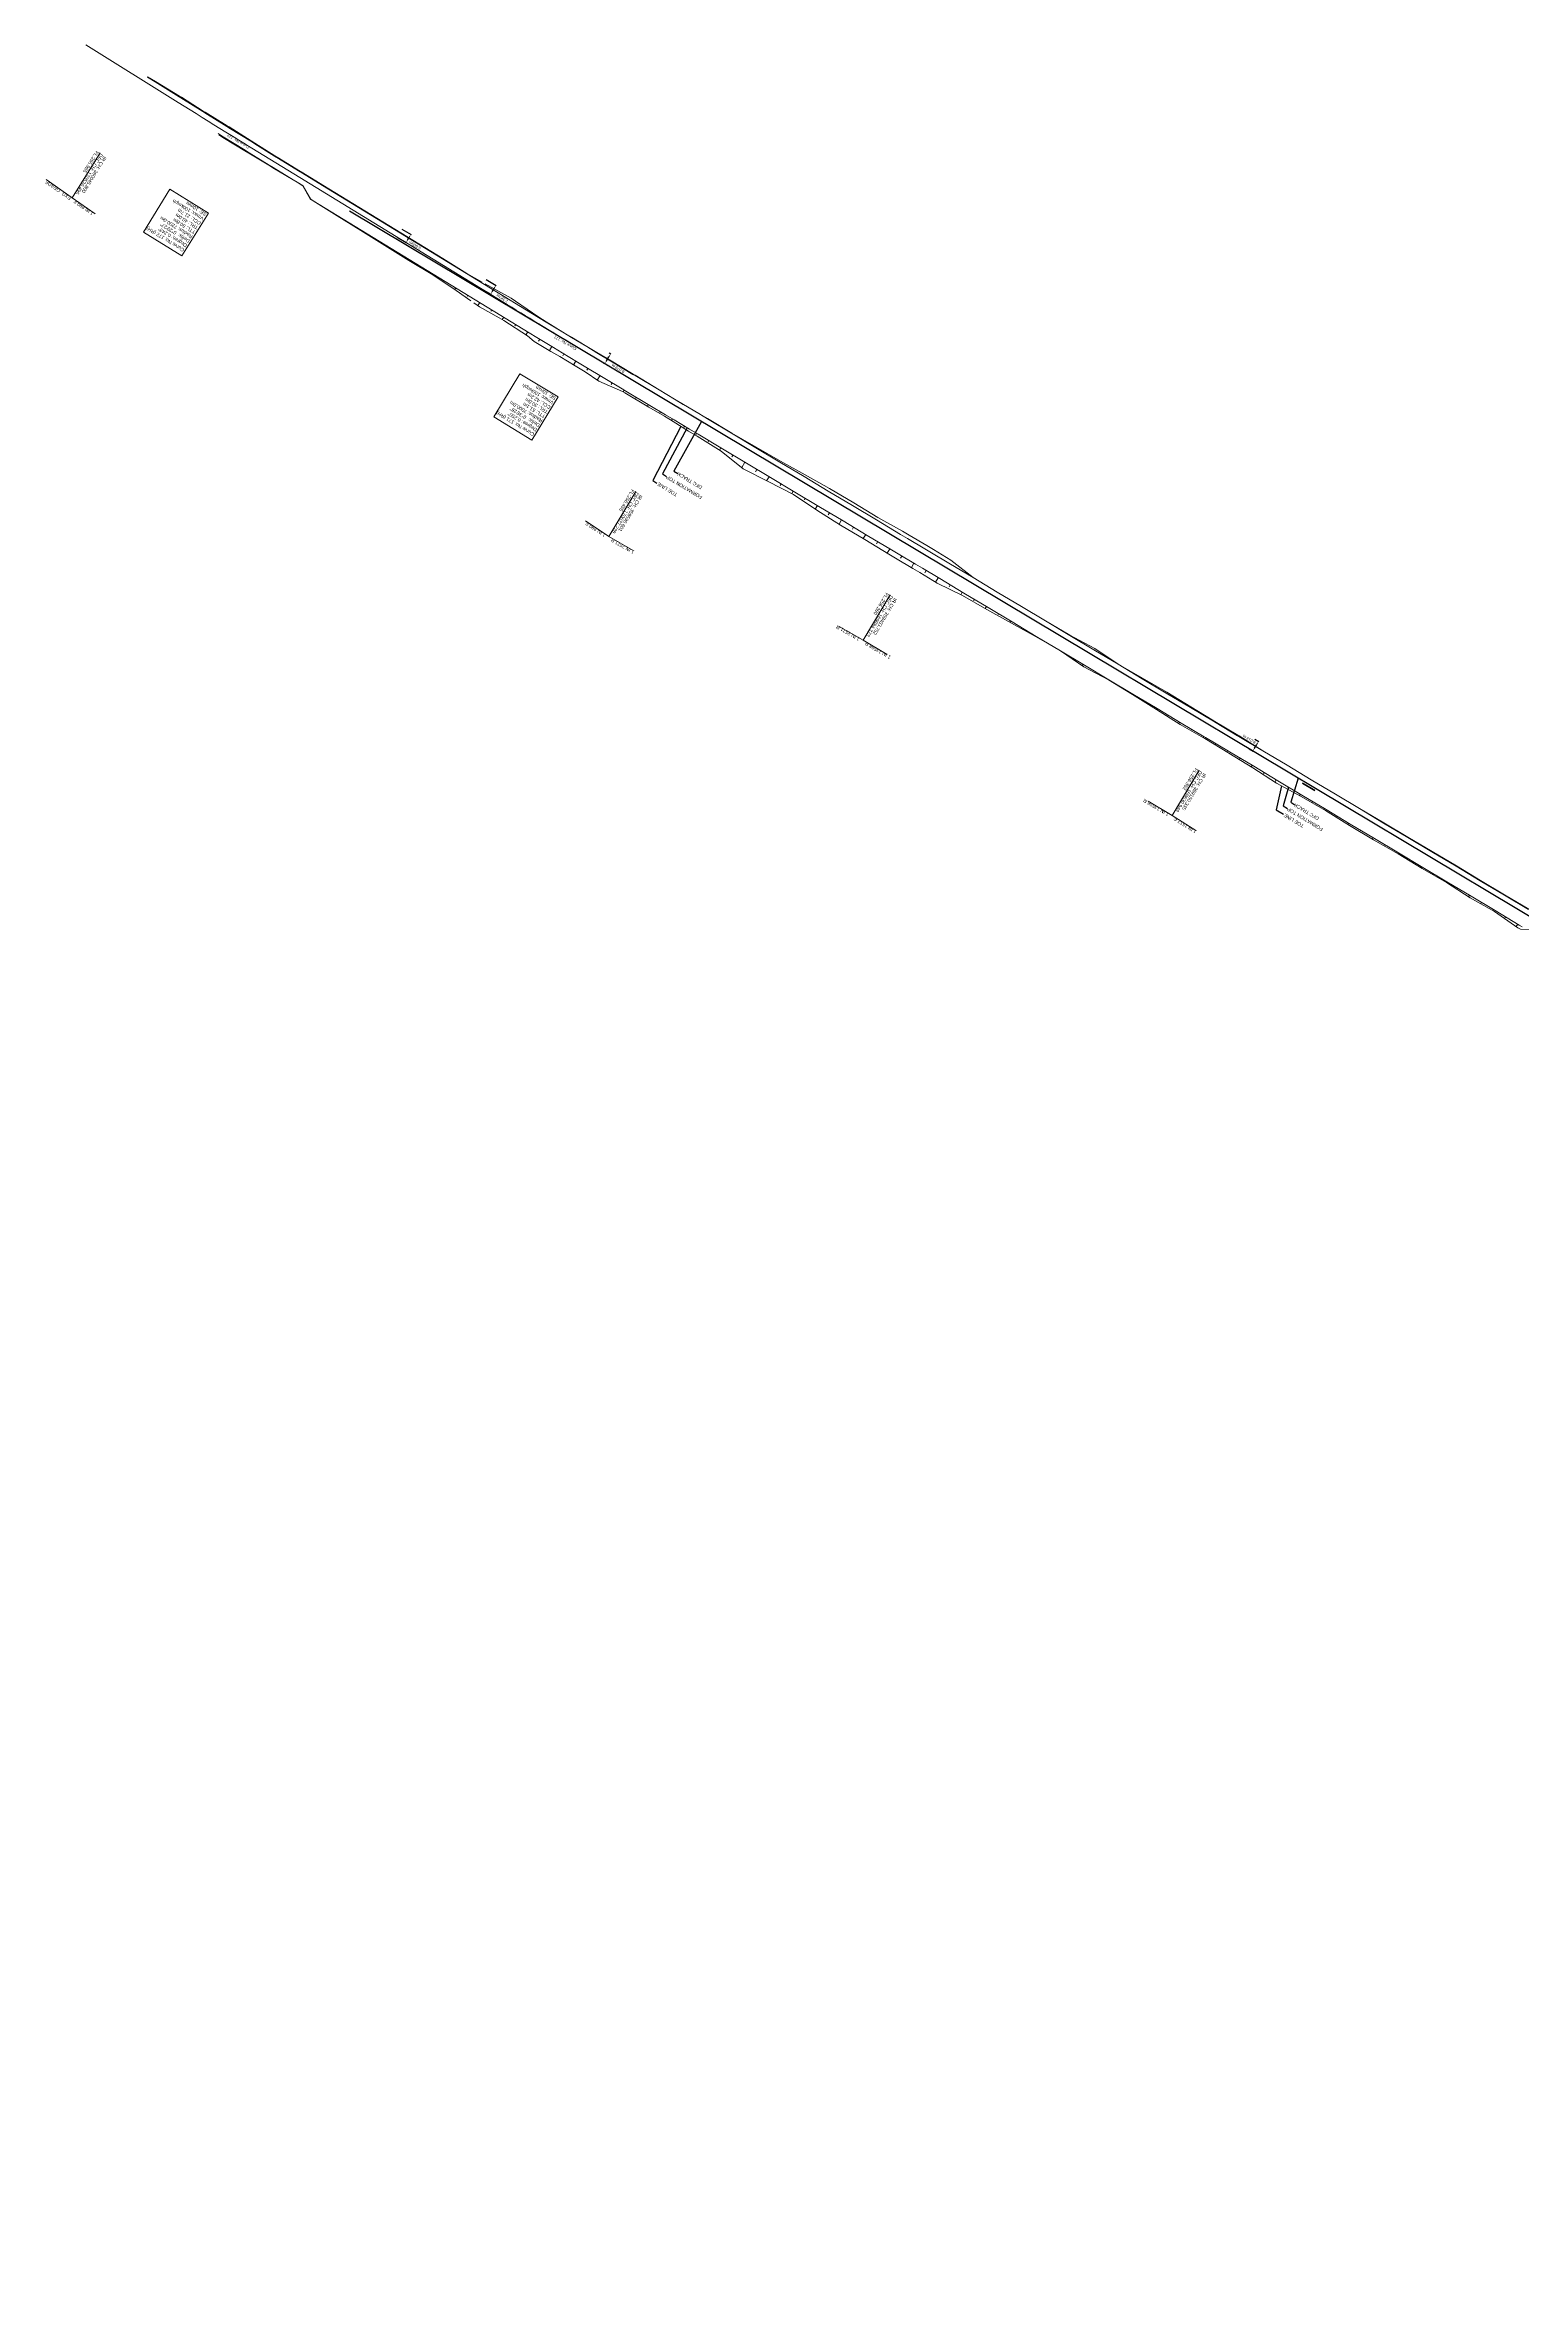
# Model space of a CAD drawing. Header units: metres. Extents: x 593990 to 610403, y 3402023 to 3411833.
# Drawn here: x 593990 to 595040, y 3410239 to 3411833 of the extents above; entities that cross this region are included whole.
import ezdxf
from ezdxf.enums import TextEntityAlignment as Align

# ---------------------------------------------------------------- set-up
doc = ezdxf.new("R2010")
doc.units = ezdxf.units.M
doc.header["$MEASUREMENT"] = 0
doc.linetypes.add('CENTER2', pattern=[1.125, 0.75, -0.125, 0.125, -0.125])
for name, color, linetype, lineweight in [('C-ALIG-DG-LINE', 1, 'CENTER2', 70), ('EXISTING  GRADES IN PLAN', 7, 'Continuous', 0), ('Proposed Curve_Details', 10, 'Continuous', 0), ('PROPOSED DFCC TOE LINE', 239, 'Continuous', 0), ('PROPOSED DFCC TOE SLOPES', 239, 'Continuous', 0), ('PROPOSED DFCC TRACK', 1, 'Continuous', 0), ('PROPOSED FORMATION LINE - PLAN', 187, 'Continuous', 0), ('PROPOSED GRADES IN PLAN', 10, 'Continuous', 0)]:
    doc.layers.add(name, color=color, linetype=linetype, lineweight=lineweight)
doc.styles.get("Standard").update_dxf_attribs({"font": 'arial.ttf'})
doc.styles.add('Style-Arial', font='arial.ttf')
doc.dimstyles.new('ISO-25', dxfattribs={"dimtxt": 2.5, "dimasz": 2.5, "dimexe": 1.25, "dimexo": 0.625, "dimtad": 1, "dimtxsty": 'Standard', "dimcen": 2.5, "dimadec": 0, "dimazin": 0, "dimtfac": 1, "dimtmove": 0, "dimatfit": 3, "dimfxl": 1, "dimarcsym": 0})
doc.dimstyles.get("Standard").update_dxf_attribs({"dimtxt": 0.18, "dimasz": 0.18, "dimexe": 0.18, "dimexo": 0.0625, "dimgap": 0.09, "dimtad": 0, "dimtih": 1, "dimtoh": 1, "dimdec": 4, "dimzin": 0, "dimdsep": 46, "dimtxsty": 'Standard', "dimcen": 0.09, "dimadec": 0, "dimazin": 0, "dimtfac": 1, "dimtdec": 4, "dimtofl": 0, "dimtmove": 0, "dimatfit": 3, "dimfxl": 1, "dimtolj": 1, "dimtzin": 0, "dimarcsym": 0})

# ---------------------------------------------------------------- blocks, each defined once
blk = doc.blocks.new('*D117')
at = {"layer": 'Defpoints', "color": 0, "transparency": 16777216}
for p in [(594849.9, 3411340), (594852.7, 3411338.3), (594845.7, 3411333.1)]:
    blk.add_point(p, dxfattribs=at)
at = {"layer": 'PROPOSED DFCC TRACK', "color": 0, "lineweight": -2, "transparency": 16777216}
for p, q in [((594849.8, 3411333.5), (594851.4, 3411336.1)), ((594850, 3411339.9), (594852.8, 3411338.2)), ((594845.9, 3411333), (594848.7, 3411331.3))]:
    blk.add_line(p, q, dxfattribs=at)
at = {"layer": 'PROPOSED DFCC TRACK', "color": 0, "transparency": 16777216}
for points in [[(594851, 3411336.4), (594851.7, 3411335.9), (594852.7, 3411338.3)], [(594849.5, 3411333.8), (594850.2, 3411333.3), (594848.6, 3411331.4)]]:
    blk.add_solid(points, dxfattribs=at)
at = {"layer": 'PROPOSED DFCC TRACK', "color": 0, "lineweight": 0, "transparency": 16777216, "insert": (594845.9, 3411339.7), "char_height": 2, "attachment_point": 5, "rotation": 149, "style": 'Style-Arial'}
blk.add_mtext('\\A1;\\A1;8.018 m', dxfattribs=at)
blk = doc.blocks.new('TerminatorOpen_0.5')
at = {"color": 0, "linetype": 'ByBlock', "lineweight": -2}
for q in [(-1, 0.25), (-1, 0), (-1, -0.25)]:
    blk.add_line((0, 0), q, dxfattribs=at)
blk = doc.blocks.new('*D118')
at = {"layer": 'Defpoints', "color": 0, "transparency": 16777216}
for p in [(594386.7, 3411607.5), (594390.9, 3411614.4), (594392.1, 3411613.7)]:
    blk.add_point(p, dxfattribs=at)
at = {"layer": 'PROPOSED DFCC TRACK', "color": 0, "lineweight": -2, "transparency": 16777216}
for p, q in [((594386.8, 3411607.5), (594388.1, 3411606.7)), ((594389.2, 3411608.9), (594390.8, 3411611.6)), ((594391, 3411614.4), (594392.2, 3411613.7))]:
    blk.add_line(p, q, dxfattribs=at)
at = {"layer": 'PROPOSED DFCC TRACK', "color": 0, "transparency": 16777216}
for points in [[(594388.9, 3411609.1), (594389.6, 3411608.7), (594387.9, 3411606.8)], [(594390.5, 3411611.8), (594391.2, 3411611.4), (594392.1, 3411613.7)]]:
    blk.add_solid(points, dxfattribs=at)
at = {"layer": 'PROPOSED DFCC TRACK', "color": 0, "lineweight": 0, "transparency": 16777216, "insert": (594397.3, 3411603.4), "char_height": 2, "attachment_point": 5, "rotation": 149, "style": 'Style-Arial'}
blk.add_mtext('\\A1;\\A1;8.079 m', dxfattribs=at)
blk = doc.blocks.new('*D66')
at = {"layer": 'Defpoints', "color": 0, "transparency": 16777216}
for p in [(594299.8, 3411660.4), (594303.5, 3411666.6), (594310.5, 3411662.5)]:
    blk.add_point(p, dxfattribs=at)
at = {"layer": 'PROPOSED DFCC TRACK', "color": 0, "lineweight": -2, "transparency": 16777216}
for p, q in [((594299.9, 3411660.3), (594306.9, 3411656.1)), ((594303.6, 3411666.6), (594310.6, 3411662.4)), ((594308, 3411658.4), (594309.2, 3411660.3))]:
    blk.add_line(p, q, dxfattribs=at)
at = {"layer": 'PROPOSED DFCC TRACK', "color": 0, "transparency": 16777216}
for points in [[(594307.7, 3411658.6), (594308.4, 3411658.1), (594306.8, 3411656.2)], [(594308.8, 3411660.5), (594309.6, 3411660.1), (594310.5, 3411662.5)]]:
    blk.add_solid(points, dxfattribs=at)
at = {"layer": 'PROPOSED DFCC TRACK', "color": 0, "lineweight": 0, "transparency": 16777216, "insert": (594315.1, 3411653.4), "char_height": 2, "attachment_point": 5, "rotation": 149, "style": 'Style-Arial'}
blk.add_mtext('\\A1;7.287m', dxfattribs=at)
blk = doc.blocks.new('*D67')
at = {"layer": 'Defpoints', "color": 0, "transparency": 16777216}
for p in [(594243.5, 3411702.5), (594240.1, 3411696.9), (594250.1, 3411698.6)]:
    blk.add_point(p, dxfattribs=at)
at = {"layer": 'PROPOSED DFCC TRACK', "color": 0, "lineweight": -2, "transparency": 16777216}
for p, q in [((594243.6, 3411702.5), (594250.2, 3411698.6)), ((594240.3, 3411696.8), (594246.8, 3411692.9)), ((594247.9, 3411695.1), (594248.8, 3411696.5))]:
    blk.add_line(p, q, dxfattribs=at)
at = {"layer": 'PROPOSED DFCC TRACK', "color": 0, "transparency": 16777216}
for points in [[(594247.6, 3411695.3), (594248.3, 3411694.9), (594246.7, 3411693)], [(594248.4, 3411696.7), (594249.1, 3411696.3), (594250.1, 3411698.6)]]:
    blk.add_solid(points, dxfattribs=at)
at = {"layer": 'PROPOSED DFCC TRACK', "color": 0, "lineweight": 0, "transparency": 16777216, "insert": (594252.9, 3411691), "char_height": 2, "attachment_point": 5, "rotation": 149, "style": 'Style-Arial'}
blk.add_mtext('\\A1;6.605m', dxfattribs=at)

msp = doc.modelspace()

# ---------------------------------------------------------------- linework, layer by layer
at = {"layer": 'C-ALIG-DG-LINE', "color": 1, "linetype": 'Continuous', "lineweight": 30, "flags": 128}
msp.add_lwpolyline([(598514.0624, 3409139.9501), (594206.4244, 3411715.3078)], dxfattribs=at)
at = {"layer": 'EXISTING  GRADES IN PLAN', "linetype": 'Continuous', "lineweight": 0, "flags": 128}
msp.add_lwpolyline([(594009.2796, 3411724.7807), (593990.9014, 3411737.7484)], dxfattribs=at)
at = {"layer": 'Proposed Curve_Details'}
for points in [[(594087.3651, 3411683.3495), (594106.1996, 3411713.8338), (594078.8386, 3411730.872), (594060.0041, 3411700.3878)], [(594336.138, 3411552.484), (594354.6839, 3411583.1447), (594327.4945, 3411599.5909), (594308.9486, 3411568.9303)]]:
    msp.add_lwpolyline(points, close=True, dxfattribs=at)
at = {"layer": 'PROPOSED DFCC TOE LINE', "lineweight": 0, "flags": 128}
for points in [[(594062.9639, 3411810.8436), (594068.5215, 3411807.4807), (594085.5822, 3411797.0423), (594086.9536, 3411796.1718), (594102.5085, 3411786.3929), (594103.9038, 3411785.5619), (594119.5792, 3411775.9871), (594120.9577, 3411775.13), (594136.4602, 3411765.2818), (594139.2595, 3411763.4978), (594153.3929, 3411754.6544), (594156.2092, 3411752.896), (594170.4306, 3411744.1867), (594173.2693, 3411742.4633), (594187.5119, 3411733.7835), (594204.5405, 3411723.2939), (594221.5987, 3411712.8528), (594238.6064, 3411702.329), (594255.6799, 3411691.913), (594272.7806, 3411681.5412), (594289.7675, 3411670.9835), (594300.8688, 3411664.6989)], [(594173.3878, 3411733.2168), (594169.2033, 3411735.8188), (594166.356, 3411737.5286), (594152.0614, 3411746.1286), (594149.2219, 3411747.8527), (594134.9335, 3411756.4723), (594132.0902, 3411758.1922), (594116.3605, 3411767.7143), (594114.9776, 3411768.5681), (594113.4933, 3411769.5032)], [(594292.7145, 3411651.543), (594282.3524, 3411658.7615), (594265.721, 3411669.9002), (594248.5761, 3411680.1996), (594231.6518, 3411690.8596), (594214.6315, 3411701.3627), (594197.6239, 3411711.8866), (594180.648, 3411722.4622), (594178.8373, 3411723.5881), (594173.3878, 3411733.2168)], [(594302.9636, 3411663.5131), (594307.1822, 3411661.1249), (594321.3693, 3411653.3221), (594324.5297, 3411651.1569), (594341.0519, 3411639.85), (594346.2117, 3411636.4587), (594358.0339, 3411629.3042), (594364.2389, 3411625.5507), (594375.1194, 3411618.9288), (594382.2786, 3411614.6635), (594392.3488, 3411608.7905), (594408.0896, 3411599.3888), (594409.5091, 3411598.5241), (594426.5897, 3411588.1184), (594437.5472, 3411581.552), (594443.7652, 3411577.8713), (594454.7629, 3411571.3722), (594460.9854, 3411567.699), (594478.1771, 3411557.4789), (594495.4235, 3411547.3505), (594512.841, 3411537.5082), (594530.2943, 3411527.7258), (594547.7476, 3411517.9434), (594564.9859, 3411507.8014), (594582.0616, 3411497.3874), (594599.5453, 3411487.6558), (594604.382, 3411484.78), (594616.7377, 3411477.437), (594621.5759, 3411474.5637), (594633.8141, 3411467.0242), (594649.8196, 3411454.82), (594666.8848, 3411444.3885), (594684.0598, 3411434.1407), (594701.2325, 3411423.8888), (594718.4051, 3411413.6369), (594736.1414, 3411404.3279), (594752.797, 3411393.2111), (594770.1034, 3411383.183), (594787.453, 3411373.2273), (594804.5443, 3411362.8393), (594820.8042, 3411352.9103), (594821.6215, 3411352.4277), (594837.9781, 3411342.6605), (594838.7933, 3411342.1745), (594855.7305, 3411331.5289), (594872.9102, 3411321.2888), (594890.0478, 3411310.9784), (594907.229, 3411300.7408), (594924.4105, 3411290.5038), (594941.5921, 3411280.2669), (594958.8395, 3411270.1401), (594976.0636, 3411259.9743), (594993.1977, 3411249.6579), (595010.3357, 3411239.3482), (595027.5165, 3411229.11), (595044.7, 3411218.8763)], [(595051.1378, 3411204.578), (595038.8885, 3411204.7555), (595036.8594, 3411205.7618), (595020.3782, 3411217.1702), (595002.9735, 3411227.0339), (594986.1841, 3411237.9268), (594968.8334, 3411247.8808), (594951.745, 3411258.2735), (594934.4298, 3411268.2869), (594917.225, 3411278.4851), (594900.2475, 3411289.0633), (594882.8955, 3411299.0152), (594865.3284, 3411308.6072), (594848.4521, 3411319.3548), (594831.4766, 3411329.9364), (594830.6627, 3411330.4245), (594814.317, 3411340.21), (594813.5024, 3411340.6969), (594796.9918, 3411350.2066), (594780.1039, 3411360.9348), (594763.1032, 3411371.4743), (594746.0438, 3411381.9156), (594728.3045, 3411391.2196), (594711.7729, 3411402.5436), (594694.4483, 3411412.5414), (594677.0303, 3411422.3828), (594659.4757, 3411431.9957), (594642.0606, 3411441.8421), (594624.1125, 3411450.7969), (594611.8028, 3411458.2168), (594606.9834, 3411461.1215), (594594.6718, 3411468.5384), (594589.8515, 3411471.4415), (594572.7185, 3411481.7598), (594555.5602, 3411492.0355), (594538.5664, 3411502.5866), (594521.9659, 3411513.7954), (594504.1382, 3411522.9515), (594486.3104, 3411532.1076), (594470.5265, 3411544.6823), (594453.4737, 3411555.1347), (594447.3129, 3411558.9109), (594436.4297, 3411565.6017), (594430.2816, 3411569.3992), (594419.3136, 3411575.9481), (594402.0492, 3411586.0464), (594400.6145, 3411586.8856), (594383.6853, 3411594.3175), (594374.0726, 3411600.9822), (594366.925, 3411605.2914), (594355.9782, 3411611.8411), (594349.6608, 3411615.4307), (594337.774, 3411622.5205), (594333.0231, 3411626.5987), (594316.2139, 3411637.4622), (594312.8981, 3411639.3743), (594298.7919, 3411647.3094), (594294.8629, 3411650.0464)]]:
    msp.add_lwpolyline(points, dxfattribs=at)
at = {"layer": 'PROPOSED DFCC TOE SLOPES', "flags": 128}
for points in [[(594062.7998, 3411810.5805), (594062.9639, 3411810.8436)], [(594067.1927, 3411807.8403), (594067.394, 3411808.163)], [(594075.8026, 3411802.7485), (594075.9278, 3411802.9492)], [(594084.1618, 3411797.2553), (594084.4579, 3411797.7302)], [(594092.7876, 3411792.1899), (594092.9283, 3411792.4156)], [(594101.1308, 3411786.6743), (594101.3925, 3411787.0945)], [(594109.7723, 3411781.6387), (594109.9249, 3411781.8841)], [(594118.1088, 3411776.116), (594118.4548, 3411776.6739)], [(594126.7599, 3411771.1016), (594126.912, 3411771.3474)], [(594135.1098, 3411765.6001), (594135.3489, 3411765.9878)], [(594143.7121, 3411760.5083), (594143.8025, 3411760.6552)], [(594152.1391, 3411755.1284), (594152.2768, 3411755.3528)], [(594160.7217, 3411750.0006), (594160.7805, 3411750.0965)], [(594169.1902, 3411744.6833), (594169.3073, 3411744.8746)], [(594177.7834, 3411739.5684), (594177.8475, 3411739.6732)], [(594186.2489, 3411734.244), (594186.3867, 3411734.4692)], [(594194.8414, 3411729.1271), (594194.9043, 3411729.2298)], [(594203.3082, 3411723.8047), (594203.4186, 3411723.985)], [(594211.8918, 3411718.6731), (594211.9457, 3411718.7613)], [(594196.6738, 3411712.8584), (594196.5055, 3411712.5834)], [(594205.2035, 3411707.6388), (594205.1053, 3411707.4784)], [(594213.7331, 3411702.4191), (594213.511, 3411702.0561)], [(594220.3675, 3411713.3654), (594220.4748, 3411713.5407)], [(594228.9396, 3411708.215), (594228.982, 3411708.2843)], [(594237.4269, 3411702.9261), (594237.4858, 3411703.0224)], [(594238.5508, 3411702.2383), (594238.6064, 3411702.329)], [(594222.2628, 3411697.1995), (594222.1416, 3411697.0013)], [(594230.7925, 3411691.9798), (594230.5305, 3411691.5516)], [(594239.3222, 3411686.7602), (594239.1605, 3411686.4961)], [(594247.8518, 3411681.5405), (594247.461, 3411680.9019)], [(594256.3815, 3411676.3209), (594256.2002, 3411676.0247)], [(594264.9112, 3411671.1013), (594264.5915, 3411670.5788)], [(594273.4408, 3411665.8816), (594273.1909, 3411665.4732)], [(594281.9705, 3411660.662), (594281.2566, 3411659.4954)], [(594290.5002, 3411655.4423), (594289.9946, 3411654.6161)], [(594299.0299, 3411650.2227), (594297.7088, 3411648.0639)], [(594307.5595, 3411645.003), (594306.9619, 3411644.0264)], [(594316.0892, 3411639.7834), (594315.0718, 3411638.1208)], [(594316.0907, 3411639.7825), (594315.0741, 3411638.1195)], [(594324.6228, 3411634.5668), (594324.0665, 3411633.6568)], [(594324.623, 3411634.5667), (594324.0668, 3411633.6566)], [(594333.1555, 3411629.3516), (594331.9119, 3411627.3169)], [(594333.1599, 3411629.3489), (594331.919, 3411627.3123)], [(594341.6996, 3411624.1457), (594340.8133, 3411622.691)], [(594341.7035, 3411624.1433), (594340.819, 3411622.6876)], [(594346.1774, 3411636.4025), (594346.2117, 3411636.4587)], [(594348.3381, 3411635.1307), (594348.3564, 3411635.1608)], [(594356.8614, 3411629.9104), (594356.9073, 3411629.986)], [(594365.4336, 3411624.7714), (594365.4567, 3411624.8095)], [(594350.2495, 3411618.9504), (594348.5231, 3411616.1093)], [(594350.2543, 3411618.9475), (594348.5323, 3411616.1038)], [(594358.8081, 3411613.7675), (594358.0036, 3411612.439)], [(594358.8127, 3411613.7647), (594358.0101, 3411612.4351)], [(594367.3739, 3411608.5969), (594365.7889, 3411605.9711)], [(594367.3782, 3411608.5943), (594365.7968, 3411605.9664)], [(594373.9672, 3411619.5681), (594373.9945, 3411619.6134)], [(594375.0946, 3411618.8876), (594375.1194, 3411618.9288)], [(594375.9464, 3411603.438), (594375.1491, 3411602.1133)], [(594375.9511, 3411603.4352), (594375.1557, 3411602.109)], [(594384.5268, 3411598.2916), (594382.5962, 3411595.0726)], [(594384.5301, 3411598.2897), (594382.6023, 3411595.0684)], [(594393.1109, 3411593.1546), (594392.406, 3411591.9766)], [(594393.1115, 3411593.1543), (594392.4067, 3411591.9763)], [(594401.6932, 3411588.0207), (594400.9105, 3411586.7124)], [(594401.694, 3411588.0202), (594400.9117, 3411586.7117)], [(594410.277, 3411582.8887), (594409.9105, 3411582.2757)], [(594418.86, 3411577.7573), (594418.1762, 3411576.6135)], [(594437.5235, 3411581.5123), (594437.5472, 3411581.552)], [(594442.5943, 3411578.4807), (594442.6313, 3411578.5425)], [(594427.4431, 3411572.6259), (594427.1056, 3411572.0615)], [(594436.0261, 3411567.4944), (594435.3085, 3411566.2942)], [(594444.6091, 3411562.363), (594444.2179, 3411561.7086)], [(594451.2087, 3411573.4017), (594451.24, 3411573.4541)], [(594459.7604, 3411568.2178), (594459.8507, 3411568.3689)], [(594468.396, 3411563.1744), (594468.4486, 3411563.2623)], [(594453.1922, 3411557.2316), (594452.3502, 3411555.8233)], [(594461.7752, 3411552.1001), (594461.3259, 3411551.3486)], [(594470.3582, 3411546.9687), (594469.403, 3411545.3709)], [(594476.9265, 3411557.955), (594477.0444, 3411558.1523)], [(594478.0574, 3411557.2788), (594478.1771, 3411557.4789)], [(594478.9412, 3411541.8373), (594478.1599, 3411540.5303)], [(594487.5243, 3411536.7058), (594485.2705, 3411532.9361)], [(594496.1073, 3411531.5744), (594495.0785, 3411529.8536)], [(594504.6903, 3411526.443), (594502.9636, 3411523.5548)], [(594513.2734, 3411521.3115), (594512.5754, 3411520.1441)], [(594521.8564, 3411516.1801), (594520.7914, 3411514.3987)], [(594530.4394, 3411511.0486), (594529.8059, 3411509.9891)], [(594539.0224, 3411505.9172), (594537.4727, 3411503.3251)], [(594547.6055, 3411500.7858), (594546.7746, 3411499.396)], [(594556.1885, 3411495.6543), (594554.4405, 3411492.7306)], [(594564.7715, 3411490.5229), (594563.8902, 3411489.0488)], [(594573.3545, 3411485.3915), (594571.5881, 3411482.4368)], [(594581.9376, 3411480.26), (594581.0469, 3411478.7703)], [(594590.5206, 3411475.1286), (594588.7227, 3411472.1213)], [(594599.1036, 3411469.9972), (594598.1963, 3411468.4795)], [(594607.6867, 3411464.8657), (594605.8547, 3411461.8015)], [(594616.2697, 3411459.7343), (594615.3446, 3411458.1869)], [(594624.8527, 3411454.6029), (594622.984, 3411451.4771)], [(594633.4357, 3411449.4714), (594632.6699, 3411448.1904)], [(594642.0188, 3411444.34), (594640.8781, 3411442.4321)], [(594650.6018, 3411439.2085), (594650.1113, 3411438.3881)], [(594659.1848, 3411434.0771), (594658.3283, 3411432.6444)], [(594666.884, 3411444.3872), (594666.8848, 3411444.3885)], [(594674.3384, 3411439.9359), (594674.3408, 3411439.9398)], [(594682.9191, 3411434.8005), (594682.9283, 3411434.8158)], [(594667.7679, 3411428.9457), (594667.4321, 3411428.3841)], [(594676.3509, 3411423.8142), (594675.8737, 3411423.0161)], [(594684.9339, 3411418.6828), (594684.7628, 3411418.3966)], [(594691.5084, 3411429.6796), (594691.5147, 3411429.6902)], [(594700.0852, 3411424.5376), (594700.1011, 3411424.5642)], [(594708.6778, 3411419.4222), (594708.6874, 3411419.4383)], [(594693.5169, 3411413.5514), (594693.3007, 3411413.1898)], [(594702.1, 3411408.4199), (594702.0346, 3411408.3106)], [(594710.683, 3411403.2885), (594710.6315, 3411403.2023)], [(594717.2512, 3411414.2748), (594717.2737, 3411414.3123)], [(594718.3822, 3411413.5986), (594718.4051, 3411413.6369)], [(594719.266, 3411398.1571), (594719.1078, 3411397.8924)], [(594727.849, 3411393.0256), (594727.2153, 3411391.9656)], [(594736.4321, 3411387.8942), (594736.2187, 3411387.5374)], [(594752.7143, 3411393.0729), (594752.797, 3411393.2111)], [(594760.2382, 3411388.7377), (594760.31, 3411388.8578)], [(594768.7494, 3411383.4862), (594768.9632, 3411383.8437)], [(594745.0151, 3411382.7628), (594744.8751, 3411382.5285)], [(594746.1461, 3411382.0866), (594746.0438, 3411381.9156)], [(594777.4838, 3411378.6079), (594777.6351, 3411378.8611)], [(594785.9155, 3411373.2233), (594786.31, 3411373.8832)], [(594794.6856, 3411368.4048), (594794.8726, 3411368.7177)], [(594780.4782, 3411361.5609), (594780.1039, 3411360.9348)], [(594787.6827, 3411356.6915), (594787.4352, 3411356.2775)], [(594796.5133, 3411351.9741), (594795.8791, 3411350.9134)], [(594803.0815, 3411362.9604), (594803.4182, 3411363.5237)], [(594804.2125, 3411362.2843), (594804.5443, 3411362.8393)], [(594805.0963, 3411346.8427), (594804.8063, 3411346.3577)], [(594813.6793, 3411341.7113), (594813.1829, 3411340.8809)], [(594822.2624, 3411336.5798), (594822.0144, 3411336.1651)], [(594830.8454, 3411331.4484), (594830.3464, 3411330.6138)], [(594839.4284, 3411326.317), (594839.1372, 3411325.8299)], [(594848.0114, 3411321.1855), (594847.3337, 3411320.052)], [(594856.5945, 3411316.0541), (594856.1864, 3411315.3716)], [(594865.1775, 3411310.9227), (594864.2165, 3411309.3153)], [(594873.7605, 3411305.7912), (594873.3575, 3411305.1172)], [(594890.0428, 3411310.9699), (594890.0478, 3411310.9784)], [(594897.5006, 3411306.5244), (594897.5065, 3411306.5341)], [(594882.3435, 3411300.6598), (594881.7381, 3411299.6471)], [(594890.9266, 3411295.5283), (594890.6774, 3411295.1116)], [(594899.5096, 3411290.3969), (594899.1043, 3411289.7189)], [(594906.0778, 3411301.3832), (594906.097, 3411301.4153)], [(594914.6743, 3411296.2742), (594914.6878, 3411296.2967)], [(594923.2439, 3411291.1203), (594923.2785, 3411291.1782)], [(594908.0926, 3411285.2655), (594907.8552, 3411284.8683)], [(594916.6757, 3411280.134), (594916.1065, 3411279.182)], [(594925.2587, 3411275.0026), (594924.9763, 3411274.5303)], [(594931.8481, 3411286.0243), (594931.8693, 3411286.0598)], [(594940.41, 3411280.8574), (594940.4601, 3411280.9414)], [(594949.0362, 3411275.7984), (594949.0795, 3411275.8707)], [(594933.8417, 3411269.8712), (594933.2963, 3411268.9588)], [(594942.4247, 3411264.7397), (594942.1857, 3411264.3398)], [(594951.0078, 3411259.6083), (594950.6042, 3411258.9332)], [(594957.576, 3411270.5946), (594957.7032, 3411270.8073)], [(594966.2379, 3411265.5951), (594966.3168, 3411265.727)], [(594974.7421, 3411260.3317), (594974.9288, 3411260.6441)], [(594983.4134, 3411255.348), (594983.5018, 3411255.4958)], [(594959.5908, 3411254.4769), (594959.3771, 3411254.1194)], [(594968.1738, 3411249.3454), (594967.7076, 3411248.5655)], [(594976.7569, 3411244.214), (594976.5612, 3411243.8868)], [(594991.9081, 3411250.0688), (594992.0688, 3411250.3376)], [(595000.5644, 3411245.0599), (595000.6376, 3411245.1823)], [(595009.0742, 3411239.806), (595009.2066, 3411240.0275)], [(594985.3399, 3411239.0826), (594985.041, 3411238.5826)], [(594993.9229, 3411233.9511), (594993.6978, 3411233.5746)], [(595002.5059, 3411228.8197), (595001.8673, 3411227.7515)], [(595011.089, 3411223.6882), (595010.8091, 3411223.2201)], [(595017.7257, 3411234.7891), (595017.7942, 3411234.9036)], [(595026.2402, 3411229.5431), (595026.3846, 3411229.7845)], [(595034.8997, 3411224.5395), (595034.9761, 3411224.6674)], [(595019.672, 3411218.5568), (595019.2315, 3411217.82)], [(595028.255, 3411213.4254), (595027.894, 3411212.8215)], [(595036.838, 3411208.2939), (595035.7736, 3411206.5134)]]:
    msp.add_lwpolyline(points, dxfattribs=at)
at = {"layer": 'PROPOSED DFCC TRACK', "linetype": 'Continuous', "lineweight": 0, "flags": 128}
msp.add_lwpolyline([(598514.0624, 3409139.95), (594406.0424, 3411595.9645), (594402.8237, 3411597.8889), (594399.6053, 3411599.8134), (594396.3871, 3411601.7384), (594393.1692, 3411603.664), (594389.9519, 3411605.5904), (594386.7352, 3411607.518), (594383.5193, 3411609.4468), (594380.3043, 3411611.3772, -0.001505859), (594344.2269, 3411633.1996), (594341.0245, 3411635.151), (594337.8231, 3411637.1038), (594334.6225, 3411639.0579), (594331.4226, 3411641.0131), (594328.2232, 3411642.9691), (594325.0241, 3411644.9258), (594321.8254, 3411646.8829), (594318.6267, 3411648.8403), (594171.1888, 3411739.0634), (594166.9239, 3411741.6733), (594162.6594, 3411744.2836), (594158.3953, 3411746.8946), (594154.1318, 3411749.5067), (594149.8693, 3411752.1202), (594145.6079, 3411754.7357), (594141.3479, 3411757.3533), (594137.0894, 3411759.9736, -0.000753359), (594118.6315, 3411771.3777), (594114.3827, 3411774.0136), (594110.1356, 3411776.6521), (594105.8898, 3411779.2927), (594101.6451, 3411781.9353), (594097.4014, 3411784.5793), (594093.1584, 3411787.2244), (594088.9158, 3411789.8702), (594084.6734, 3411792.5164), (594019.0077, 3411833.4774)], format="xyb", dxfattribs=at)
at = {"layer": 'PROPOSED FORMATION LINE - PLAN', "lineweight": 0, "flags": 128}
for points in [[(595044.5373, 3411218.6041), (595027.3712, 3411228.8669), (595010.2051, 3411239.1298), (594993.0391, 3411249.3927), (594975.873, 3411259.6555), (594958.707, 3411269.9184), (594941.5409, 3411280.1813), (594924.3749, 3411290.4442), (594907.2088, 3411300.707), (594890.0428, 3411310.9699), (594872.8767, 3411321.2328), (594855.7106, 3411331.4956), (594838.5446, 3411341.7585), (594837.73, 3411342.2455), (594821.3785, 3411352.0214), (594820.564, 3411352.5084), (594804.2125, 3411362.2843), (594787.0464, 3411372.5471), (594769.8804, 3411382.81), (594752.7143, 3411393.0729), (594735.5483, 3411403.3357), (594718.3822, 3411413.5986), (594701.2161, 3411423.8615), (594684.0501, 3411434.1244), (594666.884, 3411444.3872), (594649.718, 3411454.6501), (594632.5519, 3411464.913), (594620.2156, 3411472.2884), (594615.3859, 3411475.1758), (594603.0495, 3411482.5512), (594598.2198, 3411485.4387), (594581.0538, 3411495.7016), (594563.8877, 3411505.9645), (594546.7216, 3411516.2273), (594529.5556, 3411526.4902), (594512.3895, 3411536.7531), (594495.2235, 3411547.0159), (594478.0574, 3411557.2788), (594460.8914, 3411567.5417), (594454.6896, 3411571.2495), (594443.7253, 3411577.8046), (594437.5235, 3411581.5123), (594426.5593, 3411588.0674), (594409.3932, 3411598.3303), (594407.9667, 3411599.1832), (594392.2322, 3411608.5958), (594382.2355, 3411614.5917), (594375.0946, 3411618.8876), (594364.19, 3411625.4699), (594357.9868, 3411629.2265), (594346.1774, 3411636.4024), (594340.9082, 3411639.6144), (594323.8475, 3411650.042), (594320.5841, 3411652.0389), (594306.7882, 3411660.4811), (594289.7289, 3411670.9204), (594272.6695, 3411681.3597), (594255.6102, 3411691.799), (594238.5508, 3411702.2383), (594221.4915, 3411712.6776), (594204.4321, 3411723.1169), (594187.3728, 3411733.5562), (594173.1461, 3411742.262), (594170.3135, 3411743.9954), (594156.0914, 3411752.7039), (594153.261, 3411754.4392), (594139.0557, 3411763.1667), (594136.2297, 3411764.9078), (594120.6074, 3411774.5649), (594119.2277, 3411775.4204), (594103.6276, 3411785.1184), (594102.2493, 3411785.9769), (594086.6581, 3411795.6982), (594085.28, 3411796.5578), (594068.3108, 3411807.1429), (594062.7998, 3411810.5805)], [(594173.5676, 3411733.2113), (594169.2314, 3411735.8648), (594166.3987, 3411737.5983), (594152.1723, 3411746.3094), (594149.3402, 3411748.0456), (594135.1232, 3411756.7804), (594132.2943, 3411758.5232), (594116.6557, 3411768.1904), (594115.2746, 3411769.0468), (594113.1326, 3411770.3784)], [(595039.9718, 3411206.4204), (595037.969, 3411207.6178), (595020.803, 3411217.8806), (595003.6369, 3411228.1435), (594986.4709, 3411238.4064), (594969.3048, 3411248.6693), (594952.1387, 3411258.9321), (594934.9727, 3411269.195), (594917.8066, 3411279.4579), (594900.6406, 3411289.7207), (594883.4745, 3411299.9836), (594866.3085, 3411310.2465), (594849.1424, 3411320.5094), (594831.9764, 3411330.7722), (594831.1618, 3411331.2592), (594814.8103, 3411341.0351), (594813.9957, 3411341.5221), (594797.6442, 3411351.298), (594780.4782, 3411361.5609), (594763.3121, 3411371.8237), (594746.1461, 3411382.0866), (594728.98, 3411392.3495), (594711.814, 3411402.6123), (594694.6479, 3411412.8752), (594677.4819, 3411423.1381), (594660.3158, 3411433.401), (594643.1497, 3411443.6638), (594625.9837, 3411453.9267), (594613.6473, 3411461.3021), (594608.8176, 3411464.1896), (594596.4813, 3411471.565), (594591.6516, 3411474.4524), (594574.4855, 3411484.7153), (594557.3195, 3411494.9782), (594540.1534, 3411505.2411), (594522.9873, 3411515.5039), (594505.8213, 3411525.7668), (594488.6552, 3411536.0297), (594471.4892, 3411546.2925), (594454.3231, 3411556.5554), (594448.1213, 3411560.2632), (594437.1571, 3411566.8183), (594430.9553, 3411570.5261), (594419.991, 3411577.0812), (594402.825, 3411587.344), (594401.3984, 3411588.1969), (594385.6588, 3411597.6126), (594375.6535, 3411603.6137), (594368.5049, 3411607.9142), (594357.5886, 3411614.5036), (594351.3787, 3411618.2642), (594339.5567, 3411625.4478), (594334.2824, 3411628.6628), (594317.2133, 3411639.0956), (594313.9497, 3411641.0927), (594300.1538, 3411649.5349), (594283.0945, 3411659.9742), (594266.0351, 3411670.4135), (594248.9758, 3411680.8528), (594231.9164, 3411691.292), (594214.8571, 3411701.7313), (594197.7977, 3411712.1706), (594180.7384, 3411722.6099), (594179.0124, 3411723.6661), (594173.5676, 3411733.2113)]]:
    msp.add_lwpolyline(points, dxfattribs=at)
at = {"layer": 'PROPOSED GRADES IN PLAN'}
for p, q in [((594029.1266, 3411756.598), (594009.2796, 3411724.7807)), ((594409.9925, 3411515.9751), (594390.7496, 3411483.7888)), ((594590.744, 3411442.4808), (594571.5011, 3411410.2945)), ((594810.516, 3411317.8039), (594791.2731, 3411285.6175))]:
    msp.add_line(p, q, dxfattribs=at)
at = {"layer": 'PROPOSED GRADES IN PLAN', "flags": 128}
for points in [[(594025.6212, 3411713.2502), (594009.2796, 3411724.7807)], [(594408.1158, 3411473.8684), (594390.7496, 3411483.7888), (594374.1932, 3411495.0087)], [(594588.7057, 3411400.0963), (594571.5011, 3411410.2945), (594554.1349, 3411420.2149)], [(594808.0844, 3411274.7833), (594791.2731, 3411285.6175), (594774.0686, 3411295.8158)]]:
    msp.add_lwpolyline(points, dxfattribs=at)

# ---------------------------------------------------------------- texts
at = {"layer": 'EXISTING  GRADES IN PLAN', "linetype": 'Continuous', "lineweight": 0, "insert": (594008.9632, 3411725.0039), "char_height": 2.5, "attachment_point": 7, "rotation": 144.8139055, "line_spacing_factor": 0.72, "style": 'Style-Arial'}
msp.add_mtext('EXG. GRADE', dxfattribs=at)
at = {"layer": 'Proposed Curve_Details', "char_height": 2, "attachment_point": 7, "rotation": 149.7112052, "line_spacing_factor": 0.9, "style": 'Style-Arial'}
for s, insert in [('Curve No: 172', (594135.649, 3411761.2525, -0.1719)), ('Curve No: 171', (594368.065, 3411617.9178, -0.1719))]:
    msp.add_mtext(s, dxfattribs=dict(at, insert=insert))
at = {"layer": 'Proposed Curve_Details', "lineweight": 0, "char_height": 2.5, "attachment_point": 7, "line_spacing_factor": 0.9, "style": 'Style-Arial'}
for s, insert, rotation in [('Curve No: 172{\\C1; (RH)}\\PDegree: 0.243%%D\\PDelta:  0%%D29\'27"\\PRadius: 7200.0m\\PTTL: 50.8m\\PTRL: 40.0m\\PCCL: 21.7m\\PVmax: 100kmph\\PSE: 10mm', (594105.0977, 3411713.8327), 148.2903937), ('Curve No: 171{\\C1; (RH)}\\PDegree: 0.250%%D\\PDelta:  0%%D35\'26"\\PRadius: 7000.0m\\PTTL: 51.1m\\PTRL: 30.0m\\PCCL: 42.2m\\PVmax: 100kmph\\PSE: 10mm', (594353.6611, 3411582.9613), 148.8312145)]:
    msp.add_mtext(s, dxfattribs=dict(at, insert=insert, rotation=rotation))
at = {"layer": 'PROPOSED DFCC TOE LINE', "lineweight": 0}
for p in [(594426.2038, 3411522.5782, 306.8582), (594871.5587, 3411287.0833, 306.8582)]:
    msp.add_text('TOE LINE', height=2.5, rotation=149, dxfattribs=at).set_placement(p, align=Align.RIGHT)
at = {"layer": 'PROPOSED DFCC TRACK', "color": 10, "linetype": 'Continuous', "lineweight": -3, "ltscale": 5}
for p in [(594440.3613, 3411529.8192), (594878.8397, 3411294.4042)]:
    msp.add_text('DFC TRACK', height=2.5, rotation=149, dxfattribs=at).set_placement(p, align=Align.RIGHT)
at = {"layer": 'PROPOSED FORMATION LINE - PLAN', "lineweight": 0}
for p in [(594432.5466, 3411527.4755, 306.8582), (594873.8387, 3411291.4362, 306.8582)]:
    msp.add_text('FORMATION TOP', height=2.5, rotation=149, dxfattribs=at).set_placement(p, align=Align.RIGHT)
at = {"layer": 'PROPOSED GRADES IN PLAN', "char_height": 2.5, "style": 'Style-Arial'}
for s, insert, attachment_point, rotation, line_spacing_factor in [('DFC CH: 170526.495\\PFL:255.955', (594028.7731, 3411756.8186), 4, 238.0449088, 0.84), ('1 IN 899 F', (594011.5145, 3411723.6117), 9, 144.7935865, 0.72), ('DFC CH: 170077.226\\PFL:256.455', (594409.6348, 3411516.1889), 4, 239.1265504, 0.84), ('1 IN 899 F', (594388.867, 3411485.4672), 7, 145.875228, 0.72), ('1 IN 2571 R', (594393.0857, 3411482.8382), 9, 150.263096, 0.72), ('DFC CH: 169884.373\\PFL:256.380', (594590.3864, 3411442.6947), 4, 239.1265504, 0.84), ('1 IN 2571 R', (594569.4957, 3411411.824), 7, 150.263096, 0.72), ('1 IN 13558 R', (594573.8217, 3411409.3065), 9, 149.3420747, 0.72), ('DFC CH: 169630.949\\PFL:256.362', (594810.1583, 3411318.0177), 4, 239.1265504, 0.84), ('1 IN 13558 R', (594789.2925, 3411287.1791), 7, 149.3420747, 0.72), ('1 IN 1517 F', (594793.5551, 3411284.5435), 9, 147.1998182, 0.72)]:
    msp.add_mtext(s, dxfattribs=dict(at, insert=insert, attachment_point=attachment_point, rotation=rotation, line_spacing_factor=line_spacing_factor))
at = {"layer": 'PROPOSED GRADES IN PLAN', "color": 7, "lineweight": 0, "char_height": 2.5, "attachment_point": 4, "line_spacing_factor": 0.84, "style": 'Style-Arial'}
for s, insert, rotation in [('IR CH: 360045.800', (594032.659, 3411753.9069), 238.3981557), ('IR CH: 359596.601', (594413.8064, 3411513.3082), 239.124789), ('IR CH: 359403.752', (594594.6597, 3411439.8429), 239.149334), ('IR CH: 359150.335', (594814.4249, 3411315.3173), 239.2002064)]:
    msp.add_mtext(s, dxfattribs=dict(at, insert=insert, rotation=rotation))

# ---------------------------------------------------------------- dimensions: what is measured, and where the dimension line sits
at = {"layer": 'PROPOSED DFCC TRACK', "color": 10, "lineweight": 0}
for base, p1, p2, angle, text, picture, middle in [((594250.0555, 3411698.6297), (594240.1468, 3411696.8653), (594243.541, 3411702.5318), 59.0783971, '<>m', '*D67', (594252.9144, 3411691.0425)), ((594310.4894, 3411662.4603), (594299.7788, 3411660.3741), (594303.5179, 3411666.6283), 59.126788, '<>m', '*D66', (594315.0953, 3411653.3617)), ((594392.1069, 3411613.7152), (594386.7352, 3411607.518), (594390.8961, 3411614.4428), 58.9998284, '\\A1;<> m', '*D118', (594397.2574, 3411603.4476)), ((594852.6706, 3411338.2855), (594845.7444, 3411333.0851), (594849.859, 3411339.9666), 59.1240362, '\\A1;<> m', '*D117', (594845.9311, 3411339.6531))]:
    dim = msp.add_linear_dim(base=base, p1=p1, p2=p2, angle=angle, text=text, dimstyle='Standard', override={"dimtxt": 2, "dimasz": 2.5, "dimexe": 0.125, "dimexo": 0.125, "dimgap": 0.125, "dimtad": 1, "dimtih": 0, "dimtoh": 0, "dimdec": 3, "dimzin": 11, "dimtxsty": 'Style-Arial', "dimsah": 1, "dimadec": 4, "dimazin": 3, "dimtmove": 2, "dimatfit": 1, "dimldrblk": 'TerminatorOpen_0.5', "dimfrac": 2, "dimtzin": 11}, dxfattribs=at)
    dim.commit()
    dim.dimension.update_dxf_attribs({"geometry": picture, "text_midpoint": middle, "dimtype": 129, "text_rotation": 149})

# ---------------------------------------------------------------- leaders
at = {"layer": 'PROPOSED DFCC TOE LINE', "lineweight": 0}
for points in [[(594441.9946, 3411562.1805), (594421.9993, 3411523.724), (594424.9584, 3411521.9414)], [(594869.0177, 3411306.5927), (594865.1714, 3411289.544), (594870.3133, 3411286.4466)]]:
    msp.add_leader(points, dimstyle='ISO-25', override={"dimtxt": 3, "dimasz": 2.5, "dimgap": 0.625, "dimtad": 0, "dimdec": 3, "dimzin": 2, "dimtdec": 3}, dxfattribs=at)
at = {"layer": 'PROPOSED DFCC TRACK', "color": 10, "linetype": 'Continuous', "lineweight": -3, "ltscale": 5}
for points in [[(594456.6802, 3411565.6903, 130.919), (594436.9681, 3411530.3851, 130.919), (594439.9272, 3411528.6026, 130.919)], [(594880.846, 3411312.0991, 130.919), (594875.4465, 3411294.9701, 130.919), (594878.4056, 3411293.1876, 130.919)]]:
    msp.add_leader(points, dimstyle='ISO-25', override={"dimtxt": 3, "dimasz": 2.5, "dimgap": 0.625, "dimtad": 0, "dimdec": 3, "dimzin": 2, "dimtdec": 3}, dxfattribs=at)
at = {"layer": 'PROPOSED DFCC TRACK', "linetype": 'Continuous', "lineweight": 0}
for points in [[(594883.9359, 3411308.454), (594892.5755, 3411303.3321)], [(594892.5755, 3411303.3321), (594883.9359, 3411308.454)]]:
    msp.add_leader(points, dimstyle='ISO-25', override={"dimtxt": 3, "dimasz": 3, "dimtad": 0, "dimdec": 3, "dimzin": 2, "dimtdec": 3}, dxfattribs=at)
at = {"layer": 'PROPOSED FORMATION LINE - PLAN', "lineweight": 0}
for points in [[(594446.512, 3411561.2253), (594428.9331, 3411528.4027), (594431.8923, 3411526.6201)], [(594873.8924, 3411305.7124), (594870.2253, 3411292.3633), (594873.1844, 3411290.5808)]]:
    msp.add_leader(points, dimstyle='ISO-25', override={"dimtxt": 3, "dimasz": 2.5, "dimgap": 0.625, "dimtad": 0, "dimdec": 3, "dimzin": 2, "dimtdec": 3}, dxfattribs=at)

doc.saveas('drawing.dxf')
